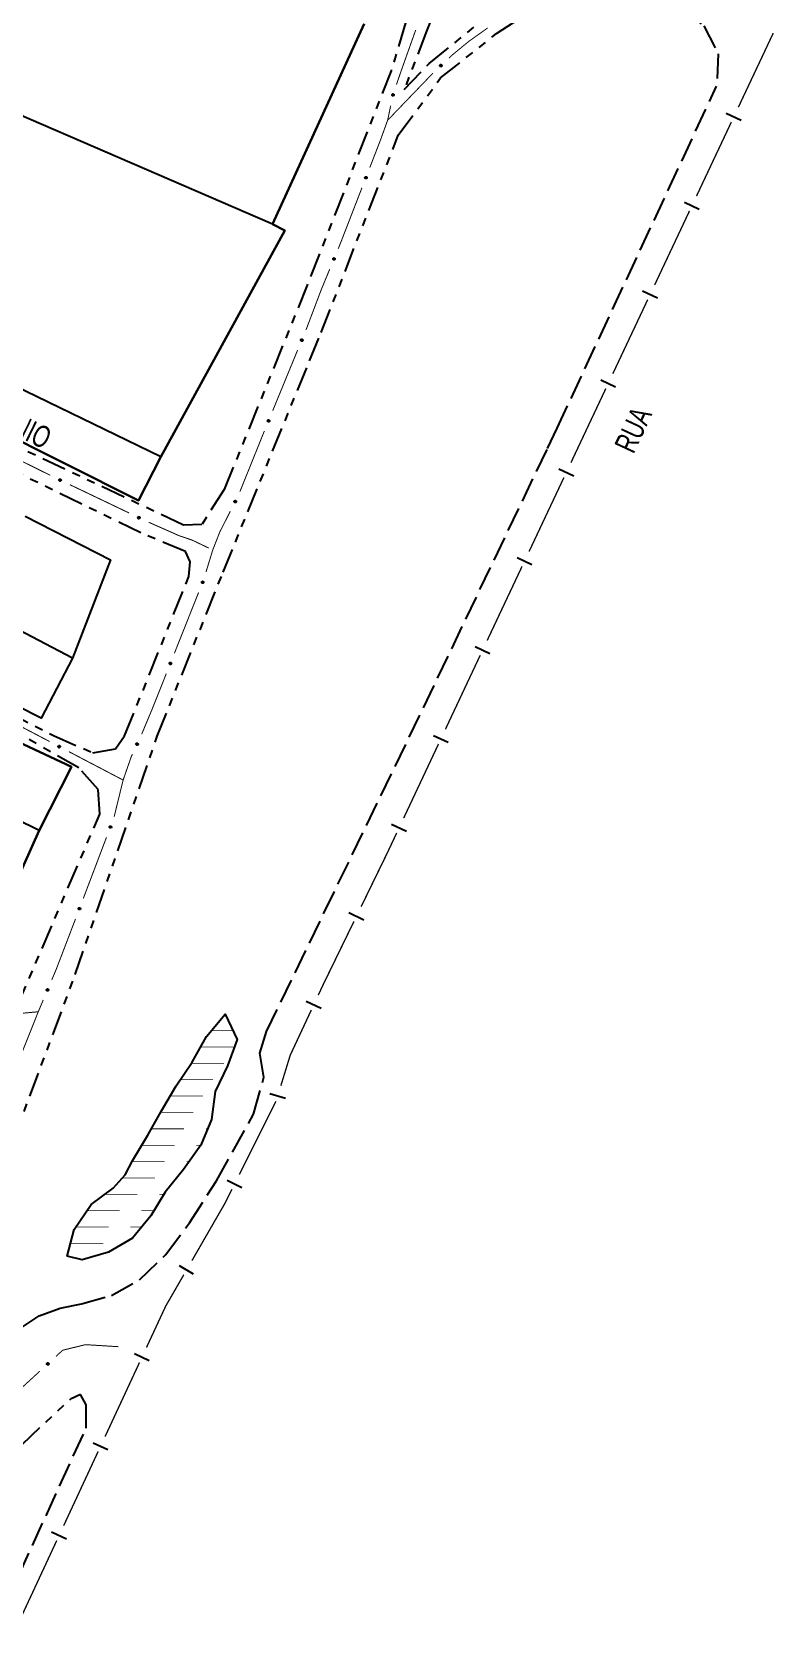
# Model space of a CAD drawing. Extents: x 204373 to 205952, y 4873300 to 4875179.
# Drawn here: x 204644.8 to 204780.7, y 4873682.3 to 4873976.1 of the extents above; entities that cross this region are included whole.
import ezdxf

# ---------------------------------------------------------------- set-up
doc = ezdxf.new("R2010")
doc.units = 0
doc.header["$LTSCALE"] = 1.5
doc.header["$MEASUREMENT"] = 0
for name, pattern in [('TRACO_00', [10, -10]), ('TRACO_11', [8, 3, -1, 3, -1]), ('TRACO_25', [8, 3, -1, 1, -1, 1, -1])]:
    doc.linetypes.add(name, pattern=pattern)
for name, color, linetype in [('CD_MALHA_LOTES', 7, 'CONTINUOUS'), ('HD-AREA-SUJ-INUND', 160, 'CONTINUOUS'), ('LM-LIM-SETORES-BAIRROS', 250, 'CONTINUOUS'), ('RU-QUADRA', 220, 'CONTINUOUS'), ('SV-EIXO-RUA-N-PAV', 6, 'CONTINUOUS'), ('SV-RUA-NAO-PAV', 7, 'CONTINUOUS'), ('SV-RUA-PAVIM', 7, 'CONTINUOUS'), ('SV-TXT-RUA-N-PAV', 7, 'CONTINUOUS'), ('SV-TXT-RUA-PAV', 7, 'CONTINUOUS')]:
    doc.layers.add(name, color=color, linetype=linetype)
doc.styles.add('ARIAL', font='ARIAL.SHX')

# ---------------------------------------------------------------- blocks, each defined once
blk = doc.blocks.new('*X2')
at = {"layer": 'HD-AREA-SUJ-INUND', "const_width": 0.13}
for points in [[(204680.182279, 4873796.090757), (204680.194373, 4873796.090757)], [(204677.676087, 4873793.090699), (204680.676087, 4873793.091376)], [(204680.676087, 4873793.091376), (204681.613737, 4873793.090738)], [(204675.692408, 4873790.090646), (204681.692408, 4873790.091726)], [(204673.972584, 4873787.090596), (204679.972583, 4873787.091626)], [(204671.999946, 4873784.090543), (204677.999946, 4873784.091532)], [(204670.136742, 4873781.090491), (204676.136742, 4873781.091435)], [(204668.352167, 4873778.090441), (204674.352166, 4873778.091312)], [(204666.671335, 4873775.090391), (204672.671335, 4873775.091229)], [(204676.671335, 4873775.091787), (204676.9835, 4873775.090494)], [(204664.922203, 4873772.09034), (204670.922203, 4873772.091159)], [(204674.922203, 4873772.091705), (204675.713266, 4873772.090448)], [(204663.146622, 4873769.09029), (204669.146622, 4873769.091122)], [(204673.146622, 4873769.091676), (204673.598363, 4873769.090394)], [(204661.341764, 4873766.090239), (204667.341764, 4873766.091089)], [(204658.143412, 4873763.090174), (204664.143412, 4873763.09099)], [(204668.143412, 4873763.091534), (204669.004061, 4873763.090282)], [(204654.860946, 4873760.090108), (204660.860946, 4873760.090875)], [(204664.860946, 4873760.091386), (204666.860946, 4873760.091642)], [(204666.860946, 4873760.091642), (204667.170697, 4873760.090231)], [(204652.836893, 4873757.090054), (204658.836893, 4873757.090829)], [(204662.836893, 4873757.091346), (204664.836893, 4873757.091604)], [(204664.836893, 4873757.091604), (204664.904256, 4873757.090175)], [(204651.856989, 4873754.090012), (204657.856989, 4873754.090874)]]:
    blk.add_lwpolyline(points, dxfattribs=at)

msp = doc.modelspace()

# ---------------------------------------------------------------- linework, layer by layer
at = {"layer": 'CD_MALHA_LOTES', "linetype": 'Continuous', "flags": 128}
for points in [[(204705.651866, 4873977.567162), (204688.885014, 4873940.858669)], [(204688.885014, 4873940.858669), (204637.394367, 4873963.08371)], [(204691.133822, 4873939.734265), (204668.414241, 4873898.230519)], [(204688.885014, 4873940.858669), (204691.133822, 4873939.734265)], [(204668.414241, 4873898.230519), (204637.393645, 4873913.243604)], [(204664.313473, 4873890.227406), (204637.393507, 4873903.703118)], [(204668.414241, 4873898.230519), (204664.313473, 4873890.227406)], [(204643.558651, 4873887.358141), (204659.204667, 4873879.360642)], [(204659.204667, 4873879.360642), (204652.225032, 4873861.358998)], [(204652.225032, 4873861.358998), (204637.393006, 4873869.085339)], [(204652.225032, 4873861.358998), (204646.524996, 4873850.366072)], [(204646.524996, 4873850.366072), (204637.392801, 4873854.924183)], [(204637.392705, 4873848.275292), (204652.050541, 4873841.437955)], [(204652.050541, 4873841.437955), (204646.117851, 4873829.747066)], [(204646.117851, 4873829.747066), (204637.392498, 4873834.024985)], [(204646.117851, 4873829.747066), (204637.392155, 4873810.309864)]]:
    msp.add_lwpolyline(points, dxfattribs=at)
at = {"layer": 'HD-AREA-SUJ-INUND', "linetype": 'TRACO_00'}
msp.add_polyline3d([(204663.29, 4873769.36, 10.703418), (204666.01, 4873773.91, 10.703418), (204668.52, 4873778.39, 10.703418), (204671.25, 4873782.95, 10.703418), (204674.13, 4873787.33, 10.703418), (204676.79, 4873792.03, 10.703418), (204680.19, 4873796.1, 10.703418), (204682.39, 4873791.45, 10.703418), (204680.62, 4873786.65, 10.703418), (204678.37, 4873781.95, 10.703418), (204677.71, 4873776.81, 10.703418), (204675.72, 4873772.1, 10.703418), (204672.59, 4873767.66, 10.703418), (204669.23, 4873763.46, 10.703418), (204666.59, 4873759.14, 10.703418), (204663.21, 4873755.03, 10.703418), (204658.85, 4873752.52, 10.703418), (204653.99, 4873751.09, 10.703418), (204651.23, 4873751.74, 10.703418), (204652.54, 4873756.65, 10.703418), (204655.63, 4873761.23, 10.703418), (204659.67, 4873764.22, 10.703418), (204661.86, 4873766.67, 10.761773)], close=True, dxfattribs=at)
at = {"layer": 'LM-LIM-SETORES-BAIRROS', "const_width": 0.25}
for points in [[(204774.216809, 4873962.306757), (204780.607073, 4873975.87748)], [(204766.548491, 4873946.02189), (204772.938756, 4873959.592612)], [(204758.880174, 4873929.737022), (204765.270438, 4873943.307745)], [(204751.211856, 4873913.452155), (204757.602121, 4873927.022878)], [(204743.543539, 4873897.167287), (204749.933804, 4873910.73801)], [(204735.875222, 4873880.88242), (204742.265486, 4873894.453143)], [(204728.206904, 4873864.597552), (204734.597169, 4873878.168275)], [(204720.550848, 4873848.306917), (204726.929896, 4873861.882916)], [(204712.89599, 4873832.015719), (204719.275038, 4873845.591718)], [(204709.910936, 4873825.662876), (204711.62018, 4873829.300519)], [(204705.105303, 4873815.789484), (204709.481699, 4873824.780989)], [(204709.481699, 4873824.780989), (204709.910936, 4873825.662876)], [(204698.126475, 4873801.451164), (204703.792384, 4873813.092032)], [(204697.258087, 4873799.590334), (204698.103858, 4873801.4027)], [(204698.103858, 4873801.4027), (204698.126475, 4873801.451164)], [(204692.127112, 4873788.595387), (204695.989431, 4873796.871784)], [(204691.872213, 4873787.766966), (204692.127112, 4873788.595387)], [(204690.401784, 4873782.988071), (204691.872213, 4873787.766966)], [(204682.792354, 4873766.711926), (204689.500557, 4873780.128334)], [(204680.128388, 4873761.383994), (204681.450713, 4873764.028644)], [(204674.117806, 4873750.947934), (204680.106832, 4873761.346567)], [(204680.106832, 4873761.346567), (204680.128388, 4873761.383994)], [(204669.301253, 4873742.585044), (204672.620549, 4873748.348275)], [(204665.783045, 4873735.013249), (204669.154089, 4873742.268321)], [(204669.154089, 4873742.268321), (204669.301253, 4873742.585044)], [(204658.198197, 4873718.689338), (204664.518904, 4873732.292597)], [(204650.61335, 4873702.365426), (204656.934056, 4873715.968686)], [(204643.028502, 4873686.041515), (204649.349208, 4873699.644774)]]:
    msp.add_lwpolyline(points, dxfattribs=at)
at = {"layer": 'LM-LIM-SETORES-BAIRROS'}
for points in [[(204774.721846, 4873959.858301), (204772.007701, 4873961.136354)], [(204767.053528, 4873943.573433), (204764.339384, 4873944.851486)], [(204759.385211, 4873927.288566), (204756.671066, 4873928.566619)], [(204751.716894, 4873911.003698), (204749.002749, 4873912.281751)], [(204744.048576, 4873894.718831), (204741.334432, 4873895.996884)], [(204736.380259, 4873878.433964), (204733.666114, 4873879.712016)], [(204728.712766, 4873862.150078), (204725.997566, 4873863.425888)], [(204721.057908, 4873845.858879), (204718.342708, 4873847.134689)], [(204713.40305, 4873829.567681), (204710.68785, 4873830.843491)], [(204705.578749, 4873813.334724), (204702.881298, 4873814.647642)], [(204697.771591, 4873797.143639), (204695.053042, 4873798.412296)], [(204691.247281, 4873780.635384), (204688.379944, 4873781.517642)], [(204683.239567, 4873764.252251), (204680.556286, 4873765.593892)], [(204674.419464, 4873748.4662), (204671.819806, 4873749.963457)], [(204666.30061, 4873732.567411), (204663.579958, 4873733.831552)], [(204658.715763, 4873716.243499), (204655.995111, 4873717.50764)], [(204651.130915, 4873699.919588), (204648.410263, 4873701.183729)]]:
    msp.add_lwpolyline(points, dxfattribs=at)
at = {"layer": 'RU-QUADRA', "linetype": 'Continuous', "flags": 128}
for points in [[(204503.092969, 4873991.259694), (204495.370618, 4873974.214834), (204558.180416, 4873943.108766), (204574.302585, 4873935.285442), (204637.393507, 4873903.703118), (204664.313473, 4873890.227406), (204668.414241, 4873898.230519), (204691.133822, 4873939.734265), (204688.885014, 4873940.858669), (204705.651866, 4873977.567162)], [(204643.558651, 4873887.358141), (204659.204667, 4873879.360642), (204652.225032, 4873861.358998), (204646.524996, 4873850.366072), (204637.392801, 4873854.924183)], [(204637.392155, 4873810.309864), (204646.117851, 4873829.747066), (204652.050541, 4873841.437955), (204637.392705, 4873848.275292)]]:
    msp.add_lwpolyline(points, dxfattribs=at)
at = {"layer": 'SV-EIXO-RUA-N-PAV', "const_width": 0.18}
for points in [[(204715.108611, 4873976.45129), (204712.560081, 4873969.285424)], [(204724.844865, 4873974.375335), (204728.282548, 4873976.816588)], [(204721.85951, 4873971.916806), (204724.239921, 4873973.877145)], [(204724.239921, 4873973.877145), (204724.844865, 4873974.375335)], [(204721.18806, 4873971.293318), (204721.85951, 4873971.916806)], [(204712.355748, 4873968.710888), (204711.577704, 4873966.450854)], [(204712.560081, 4873969.285424), (204712.355748, 4873968.710888)], [(204714.191243, 4873964.307076), (204718.274465, 4873968.553627)], [(204709.959139, 4873959.901728), (204714.115847, 4873964.228595)], [(204710.534115, 4873962.596931), (204710.116838, 4873960.640945)], [(204714.115847, 4873964.228595), (204714.191243, 4873964.307076)], [(204709.959139, 4873959.901728), (204708.859308, 4873956.8497)], [(204710.116838, 4873960.640945), (204709.959139, 4873959.901728)], [(204708.663674, 4873956.306814), (204706.70313, 4873951.250674)], [(204708.859308, 4873956.8497), (204708.663674, 4873956.306814)], [(204705.257019, 4873947.521229), (204701.280212, 4873937.265255)], [(204701.279525, 4873937.263483), (204700.8979, 4873936.341222)], [(204701.280212, 4873937.265255), (204701.279525, 4873937.263483)], [(204699.368493, 4873932.645155), (204697.839086, 4873928.949087)], [(204697.781771, 4873928.810576), (204695.359749, 4873922.40295)], [(204697.839086, 4873928.949087), (204697.781771, 4873928.810576)], [(204695.223228, 4873922.041773), (204694.989884, 4873921.473969)], [(204695.359749, 4873922.40295), (204695.223228, 4873922.041773)], [(204693.469434, 4873917.774208), (204688.908085, 4873906.674924)], [(204687.388644, 4873902.974752), (204682.900603, 4873891.845624)], [(204637.398236, 4873900.168851), (204648.156845, 4873894.85356)], [(204651.763914, 4873893.124738), (204662.5914, 4873887.951195)], [(204681.142265, 4873888.255065), (204679.332957, 4873884.687656)], [(204666.208023, 4873886.242902), (204671.695235, 4873883.815866)], [(204671.695235, 4873883.815866), (204671.744193, 4873883.794212)], [(204671.744193, 4873883.794212), (204673.586232, 4873883.165223)], [(204673.586232, 4873883.165223), (204674.146401, 4873882.973946)], [(204674.146401, 4873882.973946), (204677.222483, 4873881.506743)], [(204679.224239, 4873884.473297), (204678.216726, 4873881.904139)], [(204679.332957, 4873884.687656), (204679.224239, 4873884.473297)], [(204677.928774, 4873881.169862), (204676.696957, 4873877.142766)], [(204678.216726, 4873881.904139), (204677.928774, 4873881.169862)], [(204675.337748, 4873873.384147), (204670.902458, 4873862.233891)], [(204669.424028, 4873858.517139), (204667.206384, 4873852.942011)], [(204667.206384, 4873852.942011), (204666.982098, 4873852.37816)], [(204637.397475, 4873851.644134), (204648.025292, 4873846.071925)], [(204666.982098, 4873852.37816), (204665.290508, 4873848.323713)], [(204664.941741, 4873847.487781), (204664.902254, 4873847.402225)], [(204665.290508, 4873848.323713), (204664.941741, 4873847.487781)], [(204651.567898, 4873844.214522), (204661.310063, 4873839.106664)], [(204662.998544, 4873843.27752), (204661.531798, 4873839.068598)], [(204663.226021, 4873843.770387), (204662.998544, 4873843.27752)], [(204661.508759, 4873839.002487), (204659.8652, 4873832.270216)], [(204661.310063, 4873839.106664), (204661.508759, 4873839.002487)], [(204661.531798, 4873839.068598), (204661.508759, 4873839.002487)], [(204658.467539, 4873828.523661), (204654.214417, 4873817.302656)], [(204652.789702, 4873813.564989), (204649.576062, 4873805.158294)], [(204649.266618, 4873804.348807), (204648.435101, 4873802.384143)], [(204649.576062, 4873805.158294), (204649.266618, 4873804.348807)], [(204646.876042, 4873798.700485), (204646.096513, 4873796.858656)], [(204641.555045, 4873796.137852), (204645.305079, 4873796.483053)], [(204645.963183, 4873796.543632), (204642.39065, 4873787.570758)], [(204645.305079, 4873796.483053), (204645.963183, 4873796.543632)], [(204646.096513, 4873796.858656), (204645.963183, 4873796.543632)], [(204653.649418, 4873735.305729), (204654.61537, 4873735.54069)], [(204654.61537, 4873735.54069), (204660.609851, 4873735.1708)], [(204649.190827, 4873733.375159), (204649.927881, 4873734.050993)], [(204649.927881, 4873734.050993), (204650.446657, 4873734.526679)], [(204650.446657, 4873734.526679), (204653.649418, 4873735.305729)], [(204637.397969, 4873722.56181), (204646.242613, 4873730.671821)]]:
    msp.add_lwpolyline(points, dxfattribs=at)
at = {"layer": 'SV-EIXO-RUA-N-PAV'}
for points in [[(204719.542281, 4873969.915315), (204719.543398, 4873969.96421), (204719.554357, 4873970.006005), (204719.573531, 4873970.038233), (204719.5979, 4873970.062295), (204719.625603, 4873970.084103), (204719.658385, 4873970.099927), (204719.698659, 4873970.109432), (204719.747716, 4873970.108655), (204719.789793, 4873970.094614), (204719.822395, 4873970.077507), (204719.848948, 4873970.053541), (204719.869682, 4873970.026274), (204719.884994, 4873969.991679), (204719.894227, 4873969.950771), (204719.892252, 4873969.901461), (204719.881227, 4873969.86056), (204719.861863, 4873969.829875), (204719.8376, 4873969.803333), (204719.809051, 4873969.781408), (204719.776782, 4873969.766059), (204719.735577, 4873969.756837), (204719.686934, 4873969.759431), (204719.646015, 4873969.769961), (204719.615066, 4873969.788889), (204719.589473, 4873969.813365), (204719.567262, 4873969.840885), (204719.549983, 4873969.873175), (204719.542281, 4873969.915315)], [(204711.089027, 4873964.670468), (204711.116213, 4873964.629811), (204711.131264, 4873964.589309), (204711.134095, 4873964.551916), (204711.12798, 4873964.51822), (204711.117841, 4873964.484452), (204711.100109, 4873964.452663), (204711.072612, 4873964.421739), (204711.032019, 4873964.394182), (204710.989515, 4873964.38149), (204710.953004, 4873964.376754), (204710.917501, 4873964.381107), (204710.884862, 4873964.391505), (204710.852449, 4873964.411017), (204710.821383, 4873964.439189), (204710.794661, 4873964.480677), (204710.780178, 4873964.520485), (204710.77839, 4873964.556726), (204710.782992, 4873964.59239), (204710.793756, 4873964.62674), (204710.811343, 4873964.657846), (204710.839763, 4873964.689073), (204710.881062, 4873964.714905), (204710.9206, 4873964.729804), (204710.956806, 4873964.7321), (204710.991817, 4873964.726779), (204711.025809, 4873964.717022), (204711.058507, 4873964.700527), (204711.089027, 4873964.670468)], [(204706.134654, 4873949.480117), (204706.155027, 4873949.435654), (204706.163445, 4873949.393274), (204706.160292, 4873949.355906), (204706.148896, 4873949.323612), (204706.133516, 4873949.291886), (204706.110953, 4873949.263321), (204706.078888, 4873949.237165), (204706.034429, 4873949.216414), (204705.990448, 4873949.210644), (204705.953648, 4873949.211775), (204705.919289, 4873949.221719), (204705.888719, 4873949.237177), (204705.859823, 4873949.261595), (204705.833633, 4873949.294349), (204705.813849, 4873949.339559), (204705.805882, 4873949.381164), (204705.80988, 4873949.417228), (204705.820096, 4873949.451706), (204705.836186, 4873949.483907), (204705.858496, 4873949.51182), (204705.891522, 4873949.538129), (204705.936403, 4873949.557064), (204705.977808, 4873949.565485), (204706.013918, 4873949.561994), (204706.047636, 4873949.551172), (204706.079644, 4873949.536133), (204706.109303, 4873949.514647), (204706.134654, 4873949.480117)], [(204700.289849, 4873934.583862), (204700.30922, 4873934.538953), (204700.316685, 4873934.496395), (204700.312695, 4873934.459108), (204700.300577, 4873934.427077), (204700.284489, 4873934.395704), (204700.261291, 4873934.367653), (204700.228647, 4873934.342222), (204700.183734, 4873934.322474), (204700.139635, 4873934.317692), (204700.102869, 4873934.319648), (204700.068742, 4873934.330361), (204700.038527, 4873934.3465), (204700.010186, 4873934.371561), (204699.984737, 4873934.404894), (204699.965973, 4873934.450536), (204699.95894, 4873934.492309), (204699.963747, 4873934.528274), (204699.974734, 4873934.562515), (204699.991542, 4873934.594347), (204700.014472, 4873934.621752), (204700.04808, 4873934.647314), (204700.093374, 4873934.665238), (204700.134958, 4873934.672727), (204700.170981, 4873934.668427), (204700.204448, 4873934.656851), (204700.23611, 4873934.641098), (204700.265279, 4873934.618953), (204700.289849, 4873934.583862)], [(204694.386091, 4873919.715141), (204694.405571, 4873919.67028), (204694.413139, 4873919.62774), (204694.409239, 4873919.590443), (204694.397199, 4873919.558383), (204694.381188, 4873919.526971), (204694.358057, 4873919.498864), (204694.325475, 4873919.473354), (204694.28061, 4873919.453497), (204694.236522, 4873919.448608), (204694.199752, 4873919.450475), (204694.165599, 4873919.461105), (204694.135345, 4873919.477171), (204694.106943, 4873919.502163), (204694.081414, 4873919.535434), (204694.062539, 4873919.581031), (204694.055405, 4873919.622787), (204694.060125, 4873919.658764), (204694.071029, 4873919.693031), (204694.08776, 4873919.724904), (204694.110624, 4873919.752364), (204694.144169, 4873919.778008), (204694.18942, 4873919.796041), (204694.230985, 4873919.803631), (204694.267019, 4873919.799418), (204694.300513, 4873919.787924), (204694.332214, 4873919.772247), (204694.361437, 4873919.750172), (204694.386091, 4873919.715141)], [(204688.304292, 4873904.916097), (204688.323772, 4873904.871235), (204688.33134, 4873904.828695), (204688.32744, 4873904.791398), (204688.3154, 4873904.759338), (204688.299388, 4873904.727927), (204688.276258, 4873904.699819), (204688.243676, 4873904.674309), (204688.198811, 4873904.654453), (204688.154723, 4873904.649564), (204688.117953, 4873904.651431), (204688.0838, 4873904.662061), (204688.053546, 4873904.678127), (204688.025144, 4873904.703118), (204687.999614, 4873904.73639), (204687.98074, 4873904.781987), (204687.973606, 4873904.823743), (204687.978326, 4873904.859719), (204687.989229, 4873904.893986), (204688.00596, 4873904.925859), (204688.028825, 4873904.953319), (204688.06237, 4873904.978963), (204688.107621, 4873904.996996), (204688.149186, 4873905.004587), (204688.185219, 4873905.000374), (204688.218714, 4873904.988879), (204688.250415, 4873904.973203), (204688.279637, 4873904.951128), (204688.304292, 4873904.916097)], [(204649.877151, 4873894.148265), (204649.923029, 4873894.165211), (204649.965925, 4873894.170394), (204650.002947, 4873894.164419), (204650.034285, 4873894.150609), (204650.064754, 4873894.132869), (204650.091527, 4873894.108207), (204650.115179, 4873894.074252), (204650.132502, 4873894.028349), (204650.134923, 4873893.984057), (204650.131007, 4873893.947448), (204650.118488, 4873893.913941), (204650.100759, 4873893.884631), (204650.074222, 4873893.857668), (204650.039578, 4873893.834034), (204649.992999, 4873893.817733), (204649.95091, 4873893.812941), (204649.915253, 4873893.81966), (204649.881647, 4873893.832459), (204649.850758, 4873893.850942), (204649.824616, 4873893.875303), (204649.800884, 4873893.910227), (204649.785404, 4873893.956414), (204649.780144, 4873893.998338), (204649.786361, 4873894.03408), (204649.799707, 4873894.066881), (204649.817128, 4873894.097657), (204649.840798, 4873894.125603), (204649.877151, 4873894.148265)], [(204682.210085, 4873890.117119), (204682.225942, 4873890.070852), (204682.23011, 4873890.027846), (204682.223262, 4873889.990976), (204682.208715, 4873889.959973), (204682.190261, 4873889.929932), (204682.164973, 4873889.903749), (204682.130469, 4873889.880905), (204682.084169, 4873889.864672), (204682.039833, 4873889.863298), (204682.003326, 4873889.868078), (204681.970125, 4873889.881385), (204681.941241, 4873889.899801), (204681.914913, 4873889.926969), (204681.892105, 4873889.962162), (204681.876908, 4873890.009113), (204681.873112, 4873890.051303), (204681.880672, 4873890.086791), (204681.894261, 4873890.120085), (204681.913469, 4873890.150529), (204681.93844, 4873890.176088), (204681.973915, 4873890.198989), (204682.020455, 4873890.213373), (204682.062491, 4873890.21764), (204682.098077, 4873890.210581), (204682.130554, 4873890.196464), (204682.16091, 4873890.178321), (204682.188288, 4873890.153996), (204682.210085, 4873890.117119)], [(204664.313799, 4873887.250207), (204664.359677, 4873887.267154), (204664.402573, 4873887.272336), (204664.439595, 4873887.266362), (204664.470933, 4873887.252551), (204664.501402, 4873887.234812), (204664.528175, 4873887.210149), (204664.551827, 4873887.176195), (204664.56915, 4873887.130291), (204664.571571, 4873887.086), (204664.567655, 4873887.049391), (204664.555136, 4873887.015884), (204664.537407, 4873886.986574), (204664.51087, 4873886.95961), (204664.476226, 4873886.935977), (204664.429647, 4873886.919676), (204664.387558, 4873886.914883), (204664.351901, 4873886.921603), (204664.318295, 4873886.934402), (204664.287406, 4873886.952885), (204664.261264, 4873886.977246), (204664.237532, 4873887.01217), (204664.222052, 4873887.058356), (204664.216792, 4873887.10028), (204664.223009, 4873887.136022), (204664.236355, 4873887.168824), (204664.253776, 4873887.1996), (204664.277447, 4873887.227546), (204664.313799, 4873887.250207)], [(204676.232354, 4873875.335343), (204676.25234, 4873875.290705), (204676.26039, 4873875.248254), (204676.256913, 4873875.210915), (204676.245237, 4873875.17872), (204676.229582, 4873875.147129), (204676.206772, 4873875.118762), (204676.174481, 4873875.092884), (204676.129844, 4873875.07252), (204676.085814, 4873875.067132), (204676.049025, 4873875.068583), (204676.014754, 4873875.078825), (204675.98432, 4873875.094547), (204675.955636, 4873875.119215), (204675.929732, 4873875.152195), (204675.910341, 4873875.197575), (204675.902735, 4873875.239248), (204675.907047, 4873875.275275), (204675.917562, 4873875.309664), (204675.93393, 4873875.341724), (204675.956482, 4873875.369442), (204675.989735, 4873875.395464), (204676.034778, 4873875.414009), (204676.076255, 4873875.42207), (204676.112333, 4873875.418265), (204676.145956, 4873875.407151), (204676.177833, 4873875.391835), (204676.207303, 4873875.370092), (204676.232354, 4873875.335343)], [(204670.318634, 4873860.468335), (204670.338621, 4873860.423697), (204670.346671, 4873860.381246), (204670.343194, 4873860.343907), (204670.331518, 4873860.311713), (204670.315863, 4873860.280122), (204670.293053, 4873860.251754), (204670.260762, 4873860.225876), (204670.216124, 4873860.205513), (204670.172095, 4873860.200125), (204670.135306, 4873860.201575), (204670.101035, 4873860.211817), (204670.0706, 4873860.227539), (204670.041917, 4873860.252207), (204670.016012, 4873860.285187), (204669.996622, 4873860.330568), (204669.989016, 4873860.37224), (204669.993327, 4873860.408267), (204670.003842, 4873860.442656), (204670.020211, 4873860.474716), (204670.042762, 4873860.502434), (204670.076015, 4873860.528456), (204670.121059, 4873860.547001), (204670.162535, 4873860.555062), (204670.198614, 4873860.551257), (204670.232237, 4873860.540143), (204670.264113, 4873860.524827), (204670.293584, 4873860.503084), (204670.318634, 4873860.468335)], [(204649.72046, 4873845.307435), (204649.766937, 4873845.322665), (204649.809995, 4873845.32625), (204649.846769, 4873845.318904), (204649.877573, 4873845.30394), (204649.907362, 4873845.28508), (204649.933201, 4873845.25944), (204649.955575, 4873845.22463), (204649.97118, 4873845.178115), (204649.971954, 4873845.133764), (204649.966681, 4873845.097326), (204649.952926, 4873845.064308), (204649.934121, 4873845.035676), (204649.9066, 4873845.009717), (204649.871102, 4873844.987387), (204649.823949, 4873844.972828), (204649.781711, 4873844.969602), (204649.746328, 4873844.977641), (204649.713221, 4873844.99168), (204649.68304, 4873845.011298), (204649.657821, 4873845.036613), (204649.635403, 4873845.072394), (204649.621649, 4873845.119124), (204649.617951, 4873845.161215), (204649.625491, 4873845.196701), (204649.640046, 4873845.228984), (204649.658599, 4873845.259092), (204649.683291, 4873845.286139), (204649.72046, 4873845.307435)], [(204664.224296, 4873845.670632), (204664.241853, 4873845.624983), (204664.247607, 4873845.58216), (204664.242127, 4873845.545063), (204664.228736, 4873845.513543), (204664.211404, 4873845.48284), (204664.187101, 4873845.45574), (204664.153464, 4873845.431638), (204664.107796, 4873845.413705), (204664.063541, 4873845.410693), (204664.026883, 4873845.41412), (204663.993212, 4873845.426191), (204663.963668, 4873845.443528), (204663.936353, 4873845.469703), (204663.91226, 4873845.504029), (204663.895339, 4873845.550387), (204663.889986, 4873845.592408), (204663.896229, 4873845.628151), (204663.908579, 4873845.661925), (204663.926648, 4873845.693058), (204663.950658, 4873845.719522), (204663.985263, 4873845.743718), (204664.031239, 4873845.759812), (204664.073089, 4873845.76563), (204664.108911, 4873845.759891), (204664.141887, 4873845.746984), (204664.172893, 4873845.729975), (204664.201152, 4873845.706679), (204664.224296, 4873845.670632)], [(204659.330252, 4873830.489166), (204659.350963, 4873830.444859), (204659.359703, 4873830.402545), (204659.356834, 4873830.365154), (204659.345684, 4873830.332774), (204659.330546, 4873830.300933), (204659.308201, 4873830.272197), (204659.276335, 4873830.245797), (204659.232035, 4873830.224709), (204659.1881, 4873830.218605), (204659.151292, 4873830.219456), (204659.116858, 4873830.229139), (204659.086172, 4873830.244363), (204659.057091, 4873830.268561), (204659.030652, 4873830.301115), (204659.010526, 4873830.346173), (204659.002242, 4873830.387716), (204659.005966, 4873830.423809), (204659.01592, 4873830.458364), (204659.031764, 4873830.490687), (204659.053861, 4873830.518768), (204659.086686, 4873830.545328), (204659.131422, 4873830.564604), (204659.172761, 4873830.573339), (204659.208897, 4873830.570123), (204659.242697, 4873830.559558), (204659.274818, 4873830.544763), (204659.304639, 4873830.523503), (204659.330252, 4873830.489166)], [(204653.657972, 4873815.528045), (204653.678557, 4873815.48368), (204653.687177, 4873815.441341), (204653.684203, 4873815.403959), (204653.672961, 4873815.37161), (204653.657733, 4873815.339812), (204653.635307, 4873815.311139), (204653.603367, 4873815.28483), (204653.559007, 4873815.263867), (204653.515055, 4873815.257887), (204653.478249, 4873815.258842), (204653.443843, 4873815.268622), (204653.4132, 4873815.283933), (204653.384188, 4873815.308214), (204653.357841, 4873815.340842), (204653.337842, 4873815.385957), (204653.329676, 4873815.427523), (204653.333502, 4873815.463606), (204653.343553, 4873815.498133), (204653.359489, 4873815.530411), (204653.381666, 4873815.558429), (204653.414565, 4873815.584896), (204653.459356, 4873815.604045), (204653.50072, 4873815.612664), (204653.536847, 4873815.609345), (204653.570616, 4873815.598684), (204653.602695, 4873815.583798), (204653.632456, 4873815.562454), (204653.657972, 4873815.528045)], [(204647.812948, 4873800.631726), (204647.831957, 4873800.586663), (204647.83908, 4873800.544046), (204647.834791, 4873800.506792), (204647.822416, 4873800.47486), (204647.806076, 4873800.443618), (204647.782654, 4873800.415753), (204647.749806, 4873800.390586), (204647.704736, 4873800.371199), (204647.6606, 4873800.366772), (204647.623851, 4873800.369023), (204647.589811, 4873800.38001), (204647.559727, 4873800.396391), (204647.531587, 4873800.421679), (204647.506407, 4873800.455215), (204647.488011, 4873800.501007), (204647.481314, 4873800.542835), (204647.486409, 4873800.57876), (204647.497671, 4873800.612912), (204647.514734, 4873800.644608), (204647.537885, 4873800.671828), (204647.571696, 4873800.697119), (204647.617134, 4873800.714678), (204647.658776, 4873800.721833), (204647.694763, 4873800.717244), (204647.728136, 4873800.705399), (204647.759671, 4873800.689392), (204647.788661, 4873800.667013), (204647.812948, 4873800.631726)], [(204647.536424, 4873732.007521), (204647.537848, 4873732.056409), (204647.549069, 4873732.098134), (204647.568445, 4873732.130241), (204647.592965, 4873732.154149), (204647.620804, 4873732.175782), (204647.653685, 4873732.191401), (204647.694018, 4873732.200652), (204647.743069, 4873732.199567), (204647.785057, 4873732.185263), (204647.817551, 4873732.167951), (204647.843953, 4873732.143819), (204647.864515, 4873732.116422), (204647.879609, 4873732.081731), (204647.888585, 4873732.040766), (204647.886301, 4873731.991469), (204647.875019, 4873731.950639), (204647.855463, 4873731.920075), (204647.831034, 4873731.893686), (204647.802347, 4873731.871941), (204647.769983, 4873731.856795), (204647.72872, 4873731.847832), (204647.680095, 4873731.850732), (204647.639243, 4873731.861519), (204647.608413, 4873731.880641), (204647.582974, 4873731.905277), (204647.560936, 4873731.932936), (204647.54386, 4873731.965334), (204647.536424, 4873732.007521)]]:
    msp.add_lwpolyline(points, close=True, dxfattribs=at)
for points in [[(204719.542281, 4873969.915315), (204719.698659, 4873970.109432)], [(204719.543398, 4873969.96421), (204719.658385, 4873970.099927)], [(204719.543972, 4873969.941924), (204719.673389, 4873970.099338)], [(204719.547972, 4873969.893499), (204719.721885, 4873970.105267)], [(204719.549543, 4873969.988062), (204719.636178, 4873970.085268)], [(204719.549983, 4873969.873175), (204719.747716, 4873970.108655)], [(204719.554357, 4873970.006005), (204719.625603, 4873970.084103)], [(204719.562185, 4873969.860145), (204719.765096, 4873970.098839)], [(204719.567262, 4873969.840885), (204719.789793, 4873970.094614)], [(204719.580397, 4873969.830505), (204719.801235, 4873970.083983)], [(204719.589473, 4873969.813365), (204719.822395, 4873970.077507)], [(204719.604467, 4873969.802579), (204719.836161, 4873970.062413)], [(204719.615066, 4873969.788889), (204719.848948, 4873970.053541)], [(204719.633607, 4873969.781223), (204719.857445, 4873970.037487)], [(204719.646015, 4873969.769961), (204719.869682, 4873970.026274)], [(204719.668747, 4873969.765439), (204719.874586, 4873970.00499)], [(204719.686934, 4873969.759431), (204719.884994, 4873969.991679)], [(204719.713029, 4873969.761868), (204719.887728, 4873969.968778)], [(204719.735577, 4873969.756837), (204719.894227, 4873969.950771)], [(204719.758596, 4873969.766939), (204719.887871, 4873969.920497)], [(204719.776782, 4873969.766059), (204719.892252, 4873969.901461)], [(204719.795664, 4873969.777152), (204719.882371, 4873969.876286)], [(204719.809051, 4873969.781408), (204719.881227, 4873969.86056)], [(204710.793756, 4873964.62674), (204710.780178, 4873964.520485)], [(204710.802265, 4873964.637916), (204710.78828, 4873964.506958)], [(204710.811343, 4873964.657846), (204710.794661, 4873964.480677)], [(204710.826731, 4873964.667577), (204710.809187, 4873964.467617)], [(204710.839763, 4873964.689073), (204710.821383, 4873964.439189)], [(204710.861108, 4873964.697915), (204710.837051, 4873964.428187)], [(204710.881062, 4873964.714905), (204710.852449, 4873964.411017)], [(204710.899399, 4873964.720441), (204710.868616, 4873964.406106)], [(204710.9206, 4873964.729804), (204710.884862, 4873964.391505)], [(204710.937227, 4873964.727719), (204710.90132, 4873964.389362)], [(204710.956806, 4873964.7321), (204710.917501, 4873964.381107)], [(204710.973347, 4873964.726989), (204710.933064, 4873964.381195)], [(204710.991817, 4873964.726779), (204710.953004, 4873964.376754)], [(204711.009094, 4873964.717968), (204710.974041, 4873964.383615)], [(204711.025809, 4873964.717022), (204710.989515, 4873964.38149)], [(204711.041033, 4873964.704178), (204711.012154, 4873964.392227)], [(204711.058507, 4873964.700527), (204711.032019, 4873964.394182)], [(204711.071833, 4873964.68505), (204711.051211, 4873964.4118)], [(204711.089027, 4873964.670468), (204711.072612, 4873964.421739)], [(204711.102936, 4873964.64772), (204711.087491, 4873964.444521)], [(204711.116213, 4873964.629811), (204711.100109, 4873964.452663)], [(204711.124892, 4873964.60676), (204711.109857, 4873964.477421)], [(204711.131264, 4873964.589309), (204711.117841, 4873964.484452)], [(204705.836186, 4873949.483907), (204705.805882, 4873949.381164)], [(204705.846365, 4873949.493587), (204705.811729, 4873949.36652)], [(204705.858496, 4873949.51182), (204705.813849, 4873949.339559)], [(204705.875236, 4873949.51898), (204705.826113, 4873949.324355)], [(204705.891522, 4873949.538129), (204705.833633, 4873949.294349)], [(204705.914, 4873949.543464), (204705.847351, 4873949.280995)], [(204705.936403, 4873949.557064), (204705.859823, 4873949.261595)], [(204705.955387, 4873949.559613), (204705.875003, 4873949.254175)], [(204705.977808, 4873949.565485), (204705.888719, 4873949.237177)], [(204705.993891, 4873949.560782), (204705.904627, 4873949.232443)], [(204706.013918, 4873949.561994), (204705.919289, 4873949.221719)], [(204706.029436, 4873949.554317), (204705.934668, 4873949.219331)], [(204706.047636, 4873949.551172), (204705.953648, 4873949.211775)], [(204706.063292, 4873949.539725), (204705.975509, 4873949.215203)], [(204706.079644, 4873949.536133), (204705.990448, 4873949.210644)], [(204706.092632, 4873949.521031), (204706.014506, 4873949.217644)], [(204706.109303, 4873949.514647), (204706.034429, 4873949.216414)], [(204706.119997, 4873949.497248), (204706.056178, 4873949.230755)], [(204706.134654, 4873949.480117), (204706.078888, 4873949.237165)], [(204706.144767, 4873949.455446), (204706.097201, 4873949.25729)], [(204706.155027, 4873949.435654), (204706.110953, 4873949.263321)], [(204706.15993, 4873949.411516), (204706.124515, 4873949.286214)], [(204706.163445, 4873949.393274), (204706.133516, 4873949.291886)], [(204699.991542, 4873934.594347), (204699.95894, 4873934.492309)], [(204700.001935, 4873934.603796), (204699.964457, 4873934.477538)], [(204700.014472, 4873934.621752), (204699.965973, 4873934.450536)], [(204700.031369, 4873934.628535), (204699.977892, 4873934.435061)], [(204700.04808, 4873934.647314), (204699.984737, 4873934.404894)], [(204700.070672, 4873934.652143), (204699.998152, 4873934.391236)], [(204700.093374, 4873934.665238), (204700.010186, 4873934.371561)], [(204700.112411, 4873934.66736), (204700.025195, 4873934.363802)], [(204700.134958, 4873934.672727), (204700.038527, 4873934.3465)], [(204700.150932, 4873934.667664), (204700.054325, 4873934.341411)], [(204700.170981, 4873934.668427), (204700.068742, 4873934.330361)], [(204700.186322, 4873934.660404), (204700.084063, 4873934.327628)], [(204700.204448, 4873934.656851), (204700.102869, 4873934.319648)], [(204700.219843, 4873934.645056), (204700.124802, 4873934.322585)], [(204700.23611, 4873934.641098), (204700.139635, 4873934.317692)], [(204700.248755, 4873934.625709), (204700.163844, 4873934.32415)], [(204700.265279, 4873934.618953), (204700.183734, 4873934.322474)], [(204700.275581, 4873934.601318), (204700.2058, 4873934.336324)], [(204700.289849, 4873934.583862), (204700.228647, 4873934.342222)], [(204700.299407, 4873934.558971), (204700.247408, 4873934.361932)], [(204700.30922, 4873934.538953), (204700.261291, 4873934.367653)], [(204700.31358, 4873934.514711), (204700.275364, 4873934.390236)], [(204700.316685, 4873934.496395), (204700.284489, 4873934.395704)], [(204694.08776, 4873919.724904), (204694.055405, 4873919.622787)], [(204694.09813, 4873919.734378), (204694.060958, 4873919.60803)], [(204694.110624, 4873919.752364), (204694.062539, 4873919.581031)], [(204694.127504, 4873919.759188), (204694.074496, 4873919.565585)], [(204694.144169, 4873919.778008), (204694.081414, 4873919.535434)], [(204694.16675, 4873919.782891), (204694.094862, 4873919.521809)], [(204694.18942, 4873919.796041), (204694.106943, 4873919.502163)], [(204694.208451, 4873919.798209), (204694.121971, 4873919.49444)], [(204694.230985, 4873919.803631), (204694.135345, 4873919.477171)], [(204694.246971, 4873919.798607), (204694.151155, 4873919.47212)], [(204694.267019, 4873919.799418), (204694.165599, 4873919.461105)], [(204694.282379, 4873919.791432), (204694.180927, 4873919.45841)], [(204694.300513, 4873919.787924), (204694.199752, 4873919.450475)], [(204694.315937, 4873919.776166), (204694.221677, 4873919.453465)], [(204694.332214, 4873919.772247), (204694.236522, 4873919.448608)], [(204694.344897, 4873919.756888), (204694.260716, 4873919.455125)], [(204694.361437, 4873919.750172), (204694.28061, 4873919.453497)], [(204694.371781, 4873919.732563), (204694.302642, 4873919.4674)], [(204694.386091, 4873919.715141), (204694.325475, 4873919.473354)], [(204694.395709, 4873919.690274), (204694.344188, 4873919.493109)], [(204694.405571, 4873919.67028), (204694.358057, 4873919.498864)], [(204694.40999, 4873919.646048), (204694.372075, 4873919.521481)], [(204694.413139, 4873919.62774), (204694.381188, 4873919.526971)], [(204688.00596, 4873904.925859), (204687.973606, 4873904.823743)], [(204688.016331, 4873904.935334), (204687.979159, 4873904.808985)], [(204688.028825, 4873904.953319), (204687.98074, 4873904.781987)], [(204688.045705, 4873904.960143), (204687.992697, 4873904.76654)], [(204688.06237, 4873904.978963), (204687.999614, 4873904.73639)], [(204688.084951, 4873904.983847), (204688.013063, 4873904.722764)], [(204688.107621, 4873904.996996), (204688.025144, 4873904.703118)], [(204688.126652, 4873904.999165), (204688.040172, 4873904.695396)], [(204688.149186, 4873905.004587), (204688.053546, 4873904.678127)], [(204688.165172, 4873904.999562), (204688.069356, 4873904.673076)], [(204688.185219, 4873905.000374), (204688.0838, 4873904.662061)], [(204688.20058, 4873904.992387), (204688.099128, 4873904.659365)], [(204688.218714, 4873904.988879), (204688.117953, 4873904.651431)], [(204688.234138, 4873904.977121), (204688.139878, 4873904.654421)], [(204688.250415, 4873904.973203), (204688.154723, 4873904.649564)], [(204688.263097, 4873904.957844), (204688.178917, 4873904.656081)], [(204688.279637, 4873904.951128), (204688.198811, 4873904.654453)], [(204688.289982, 4873904.933518), (204688.220843, 4873904.668356)], [(204688.304292, 4873904.916097), (204688.243676, 4873904.674309)], [(204688.31391, 4873904.891229), (204688.262389, 4873904.694065)], [(204688.323772, 4873904.871235), (204688.276258, 4873904.699819)], [(204688.328191, 4873904.847004), (204688.290276, 4873904.722436)], [(204688.33134, 4873904.828695), (204688.299388, 4873904.727927)], [(204649.83317, 4873894.109463), (204650.129766, 4873894.008577)], [(204649.840798, 4873894.125603), (204650.132502, 4873894.028349)], [(204649.858958, 4873894.134949), (204650.119849, 4873894.051122)], [(204649.877151, 4873894.148265), (204650.115179, 4873894.074252)], [(204649.902516, 4873894.15648), (204650.096499, 4873894.094038)], [(204649.923029, 4873894.165211), (204650.091527, 4873894.108207)], [(204649.947469, 4873894.168271), (204650.069728, 4873894.123464)], [(204649.965925, 4873894.170394), (204650.064754, 4873894.132869)], [(204649.780144, 4873893.998338), (204650.100759, 4873893.884631)], [(204649.7843, 4873893.975536), (204650.082771, 4873893.872242)], [(204649.785404, 4873893.956414), (204650.074222, 4873893.857668)], [(204649.786053, 4873894.014018), (204650.106684, 4873893.900135)], [(204649.786361, 4873894.03408), (204650.118488, 4873893.913941)], [(204649.795192, 4873894.048971), (204650.122035, 4873893.929095)], [(204649.797268, 4873893.933045), (204650.053932, 4873893.846702)], [(204649.799707, 4873894.066881), (204650.131007, 4873893.947448)], [(204649.800884, 4873893.910227), (204650.039578, 4873893.834034)], [(204649.812307, 4873894.081625), (204650.129245, 4873893.969506)], [(204649.817128, 4873894.097657), (204650.134923, 4873893.984057)], [(204649.818744, 4873893.892538), (204650.009088, 4873893.82881)], [(204649.824616, 4873893.875303), (204649.992999, 4873893.817733)], [(204649.841877, 4873893.861825), (204649.965954, 4873893.817662)], [(204649.850758, 4873893.850942), (204649.95091, 4873893.812941)], [(204681.913469, 4873890.150529), (204681.873112, 4873890.051303)], [(204681.93844, 4873890.176088), (204681.876908, 4873890.009113)], [(204681.924558, 4873890.159151), (204681.877476, 4873890.036151)], [(204681.955809, 4873890.181551), (204681.887602, 4873889.992766)], [(204681.973915, 4873890.198989), (204681.892105, 4873889.962162)], [(204681.996813, 4873890.202064), (204681.904429, 4873889.947512)], [(204682.020455, 4873890.213373), (204681.914913, 4873889.926969)], [(204682.039598, 4873890.214024), (204681.929281, 4873889.918078)], [(204682.062491, 4873890.21764), (204681.941241, 4873889.899801)], [(204682.078028, 4873890.211363), (204681.956601, 4873889.893512)], [(204682.098077, 4873890.210581), (204681.970125, 4873889.881385)], [(204682.112755, 4873890.201401), (204681.985191, 4873889.877482)], [(204682.130554, 4873890.196464), (204682.003326, 4873889.868078)], [(204682.144996, 4873890.183519), (204682.02542, 4873889.869318)], [(204682.16091, 4873890.178321), (204682.039833, 4873889.863298)], [(204682.172333, 4873890.162004), (204682.064467, 4873889.867874)], [(204682.188288, 4873890.153996), (204682.084169, 4873889.864672)], [(204682.197202, 4873890.135621), (204682.107235, 4873889.876783)], [(204682.210085, 4873890.117119), (204682.130469, 4873889.880905)], [(204682.217698, 4873890.091566), (204682.15069, 4873889.899113)], [(204682.225942, 4873890.070852), (204682.164973, 4873889.903749)], [(204682.228424, 4873890.046347), (204682.180741, 4873889.925182)], [(204682.23011, 4873890.027846), (204682.190261, 4873889.929932)], [(204664.216792, 4873887.10028), (204664.537407, 4873886.986574)], [(204664.220948, 4873887.077479), (204664.519419, 4873886.974184)], [(204664.222052, 4873887.058356), (204664.51087, 4873886.95961)], [(204664.222701, 4873887.115961), (204664.543332, 4873887.002078)], [(204664.223009, 4873887.136022), (204664.555136, 4873887.015884)], [(204664.23184, 4873887.150914), (204664.558683, 4873887.031038)], [(204664.233916, 4873887.034988), (204664.49058, 4873886.948645)], [(204664.236355, 4873887.168824), (204664.567655, 4873887.049391)], [(204664.237532, 4873887.01217), (204664.476226, 4873886.935977)], [(204664.248955, 4873887.183568), (204664.565893, 4873887.071449)], [(204664.253776, 4873887.1996), (204664.571571, 4873887.086)], [(204664.255392, 4873886.99448), (204664.445736, 4873886.930752)], [(204664.261264, 4873886.977246), (204664.429647, 4873886.919676)], [(204664.269818, 4873887.211406), (204664.566414, 4873887.110519)], [(204664.277447, 4873887.227546), (204664.56915, 4873887.130291)], [(204664.278525, 4873886.963768), (204664.402602, 4873886.919604)], [(204664.287406, 4873886.952885), (204664.387558, 4873886.914883)], [(204664.295606, 4873887.236891), (204664.556497, 4873887.153065)], [(204664.313799, 4873887.250207), (204664.551827, 4873887.176195)], [(204664.339164, 4873887.258423), (204664.533147, 4873887.19598)], [(204664.359677, 4873887.267154), (204664.528175, 4873887.210149)], [(204664.384117, 4873887.270213), (204664.506376, 4873887.225407)], [(204664.402573, 4873887.272336), (204664.501402, 4873887.234812)], [(204675.93393, 4873875.341724), (204675.902735, 4873875.239248)], [(204675.944193, 4873875.351316), (204675.908455, 4873875.224554)], [(204675.956482, 4873875.369442), (204675.910341, 4873875.197575)], [(204675.973284, 4873875.376457), (204675.922473, 4873875.182265)], [(204675.989735, 4873875.395464), (204675.929732, 4873875.152195)], [(204676.012259, 4873875.400603), (204675.943334, 4873875.138723)], [(204676.034778, 4873875.414009), (204675.955636, 4873875.119215)], [(204676.053784, 4873875.416393), (204675.970751, 4873875.111663)], [(204676.076255, 4873875.42207), (204675.98432, 4873875.094547)], [(204676.092297, 4873875.417227), (204676.000186, 4873875.089675)], [(204676.112333, 4873875.418265), (204676.014754, 4873875.078825)], [(204676.127784, 4873875.410454), (204676.030112, 4873875.076303)], [(204676.145956, 4873875.407151), (204676.049025, 4873875.068583)], [(204676.161513, 4873875.395569), (204676.070915, 4873875.071821)], [(204676.177833, 4873875.391835), (204676.085814, 4873875.067132)], [(204676.190688, 4873875.376621), (204676.109933, 4873875.073923)], [(204676.207303, 4873875.370092), (204676.129844, 4873875.07252)], [(204676.217847, 4873875.352601), (204676.151717, 4873875.086672)], [(204676.232354, 4873875.335343), (204676.174481, 4873875.092884)], [(204676.242253, 4873875.310586), (204676.192969, 4873875.11285)], [(204676.25234, 4873875.290705), (204676.206772, 4873875.118762)], [(204676.257034, 4873875.266525), (204676.220533, 4873875.141536)], [(204676.26039, 4873875.248254), (204676.229582, 4873875.147129)], [(204670.020211, 4873860.474716), (204669.989016, 4873860.37224)], [(204670.030473, 4873860.484308), (204669.994736, 4873860.357546)], [(204670.042762, 4873860.502434), (204669.996622, 4873860.330568)], [(204670.059564, 4873860.509449), (204670.008753, 4873860.315258)], [(204670.076015, 4873860.528456), (204670.016012, 4873860.285187)], [(204670.098539, 4873860.533595), (204670.029614, 4873860.271715)], [(204670.121059, 4873860.547001), (204670.041917, 4873860.252207)], [(204670.140064, 4873860.549385), (204670.057032, 4873860.244656)], [(204670.162535, 4873860.555062), (204670.0706, 4873860.227539)], [(204670.178577, 4873860.550219), (204670.086467, 4873860.222668)], [(204670.198614, 4873860.551257), (204670.101035, 4873860.211817)], [(204670.214064, 4873860.543446), (204670.116392, 4873860.209296)], [(204670.232237, 4873860.540143), (204670.135306, 4873860.201575)], [(204670.247793, 4873860.528561), (204670.157196, 4873860.204813)], [(204670.264113, 4873860.524827), (204670.172095, 4873860.200125)], [(204670.276969, 4873860.509613), (204670.196213, 4873860.206915)], [(204670.293584, 4873860.503084), (204670.216124, 4873860.205513)], [(204670.304127, 4873860.485593), (204670.237998, 4873860.219664)], [(204670.318634, 4873860.468335), (204670.260762, 4873860.225876)], [(204670.328533, 4873860.443578), (204670.279249, 4873860.245842)], [(204670.338621, 4873860.423697), (204670.293053, 4873860.251754)], [(204670.343314, 4873860.399517), (204670.306813, 4873860.274528)], [(204670.346671, 4873860.381246), (204670.315863, 4873860.280122)], [(204649.617951, 4873845.161215), (204649.934121, 4873845.035676)], [(204649.621257, 4873845.138275), (204649.915684, 4873845.023964)], [(204649.621649, 4873845.119124), (204649.9066, 4873845.009717)], [(204649.624438, 4873845.176665), (204649.940618, 4873845.050949)], [(204649.625491, 4873845.196701), (204649.952926, 4873845.064308)], [(204649.632637, 4873845.095331), (204649.885917, 4873844.999513)], [(204649.634869, 4873845.211254), (204649.957033, 4873845.079319)], [(204649.635403, 4873845.072394), (204649.871102, 4873844.987387)], [(204649.640046, 4873845.228984), (204649.966681, 4873845.097326)], [(204649.652594, 4873845.054054), (204649.840439, 4873844.983299)], [(204649.653186, 4873845.24325), (204649.96574, 4873845.119434)], [(204649.657821, 4873845.036613), (204649.823949, 4873844.972828)], [(204649.658599, 4873845.259092), (204649.971954, 4873845.133764)], [(204649.674569, 4873845.022503), (204649.796921, 4873844.973761)], [(204649.675068, 4873845.270294), (204649.967712, 4873845.158458)], [(204649.68304, 4873845.011298), (204649.781711, 4873844.969602)], [(204649.683291, 4873845.286139), (204649.97118, 4873845.178115)], [(204649.701785, 4873845.294804), (204649.959383, 4873845.201343)], [(204649.72046, 4873845.307435), (204649.955575, 4873845.22463)], [(204649.746113, 4873845.314702), (204649.937642, 4873845.245096)], [(204649.766937, 4873845.322665), (204649.933201, 4873845.25944)], [(204649.791474, 4873845.324815), (204649.911983, 4873845.275497)], [(204649.809995, 4873845.32625), (204649.907362, 4873845.28508)], [(204663.926648, 4873845.693058), (204663.889986, 4873845.592408)], [(204663.937412, 4873845.702083), (204663.894907, 4873845.577428)], [(204663.950658, 4873845.719522), (204663.895339, 4873845.550387)], [(204663.967813, 4873845.725623), (204663.906629, 4873845.534446)], [(204663.985263, 4873845.743718), (204663.91226, 4873845.504029)], [(204664.008031, 4873845.747638), (204663.925118, 4873845.489845)], [(204664.031239, 4873845.759812), (204663.936353, 4873845.469703)], [(204664.050345, 4873845.761171), (204663.95104, 4873845.461349)], [(204664.073089, 4873845.76563), (204663.963668, 4873845.443528)], [(204664.088847, 4873845.759932), (204663.97925, 4873845.43781)], [(204664.108911, 4873845.759891), (204663.993212, 4873845.426191)], [(204664.123919, 4873845.751259), (204664.008412, 4873845.422847)], [(204664.141887, 4873845.746984), (204664.026883, 4873845.41412)], [(204664.156798, 4873845.734581), (204664.048916, 4873845.416176)], [(204664.172893, 4873845.729975), (204664.063541, 4873845.410693)], [(204664.184912, 4873845.714091), (204664.08799, 4873845.416176)], [(204664.201152, 4873845.706679), (204664.107796, 4873845.413705)], [(204664.210739, 4873845.688646), (204664.130399, 4873845.426659)], [(204664.224296, 4873845.670632), (204664.153464, 4873845.431638)], [(204664.232849, 4873845.645378), (204664.172999, 4873845.45058)], [(204664.241853, 4873845.624983), (204664.187101, 4873845.45574)], [(204664.245238, 4873845.600586), (204664.202066, 4873845.477741)], [(204664.247607, 4873845.58216), (204664.211404, 4873845.48284)], [(204659.031764, 4873830.490687), (204659.002242, 4873830.387716)], [(204659.041869, 4873830.500444), (204659.0082, 4873830.373117)], [(204659.053861, 4873830.518768), (204659.010526, 4873830.346173)], [(204659.070547, 4873830.526056), (204659.022905, 4873830.331063)], [(204659.086686, 4873830.545328), (204659.030652, 4873830.301115)], [(204659.109123, 4873830.550834), (204659.044472, 4873830.287866)], [(204659.131422, 4873830.564604), (204659.057091, 4873830.268561)], [(204659.150386, 4873830.567297), (204659.072327, 4873830.261256)], [(204659.172761, 4873830.573339), (204659.086172, 4873830.244363)], [(204659.18888, 4873830.568758), (204659.102116, 4873830.23975)], [(204659.208897, 4873830.570123), (204659.116858, 4873830.229139)], [(204659.224473, 4873830.562564), (204659.132255, 4873830.226868)], [(204659.242697, 4873830.559558), (204659.151292, 4873830.219456)], [(204659.258439, 4873830.54823), (204659.173126, 4873830.22305)], [(204659.274818, 4873830.544763), (204659.1881, 4873830.218605)], [(204659.28792, 4873830.52976), (204659.212104, 4873830.225787)], [(204659.304639, 4873830.523503), (204659.232035, 4873830.224709)], [(204659.315466, 4873830.506186), (204659.253675, 4873830.239215)], [(204659.330252, 4873830.489166), (204659.276335, 4873830.245797)], [(204659.340553, 4873830.464574), (204659.294495, 4873830.266062)], [(204659.350963, 4873830.444859), (204659.308201, 4873830.272197)], [(204659.356049, 4873830.420759), (204659.321588, 4873830.295192)], [(204659.359703, 4873830.402545), (204659.330546, 4873830.300933)], [(204653.359489, 4873815.530411), (204653.329676, 4873815.427523)], [(204653.369622, 4873815.540139), (204653.335593, 4873815.412908)], [(204653.381666, 4873815.558429), (204653.337842, 4873815.385957)], [(204653.398372, 4873815.565669), (204653.350178, 4873815.370812)], [(204653.414565, 4873815.584896), (204653.357841, 4873815.340842)], [(204653.437018, 4873815.590338), (204653.371624, 4873815.327554)], [(204653.459356, 4873815.604045), (204653.384188, 4873815.308214)], [(204653.478327, 4873815.606685), (204653.399403, 4873815.300866)], [(204653.50072, 4873815.612664), (204653.4132, 4873815.283933)], [(204653.516826, 4873815.608037), (204653.429131, 4873815.279276)], [(204653.536847, 4873815.609345), (204653.443843, 4873815.268622)], [(204653.552401, 4873815.601742), (204653.459233, 4873815.266308)], [(204653.570616, 4873815.598684), (204653.478249, 4873815.258842)], [(204653.586327, 4873815.587312), (204653.500094, 4873815.262375)], [(204653.602695, 4873815.583798), (204653.515055, 4873815.257887)], [(204653.615755, 4873815.568759), (204653.539079, 4873815.265001)], [(204653.632456, 4873815.562454), (204653.559007, 4873815.263867)], [(204653.643234, 4873815.545107), (204653.580688, 4873815.278312)], [(204653.657972, 4873815.528045), (204653.603367, 4873815.28483)], [(204653.668203, 4873815.503424), (204653.621584, 4873815.305043)], [(204653.678557, 4873815.48368), (204653.635307, 4873815.311139)], [(204653.683575, 4873815.459566), (204653.648759, 4873815.334097)], [(204653.687177, 4873815.441341), (204653.657733, 4873815.339812)], [(204647.514734, 4873800.644608), (204647.481314, 4873800.542835)], [(204647.525203, 4873800.653973), (204647.486712, 4873800.52802)], [(204647.537885, 4873800.671828), (204647.488011, 4873800.501007)], [(204647.554835, 4873800.678475), (204647.499805, 4873800.485437)], [(204647.571696, 4873800.697119), (204647.506407, 4873800.455215)], [(204647.594327, 4873800.701766), (204647.519713, 4873800.44145)], [(204647.617134, 4873800.714678), (204647.531587, 4873800.421679)], [(204647.636186, 4873800.716647), (204647.546534, 4873800.413799)], [(204647.658776, 4873800.721833), (204647.559727, 4873800.396391)], [(204647.674708, 4873800.716642), (204647.575483, 4873800.391175)], [(204647.694763, 4873800.717244), (204647.589811, 4873800.38001)], [(204647.710039, 4873800.709097), (204647.60511, 4873800.377154)], [(204647.728136, 4873800.705399), (204647.623851, 4873800.369023)], [(204647.743436, 4873800.693481), (204647.645806, 4873800.371784)], [(204647.759671, 4873800.689392), (204647.6606, 4873800.366772)], [(204647.772192, 4873800.673902), (204647.68486, 4873800.373035)], [(204647.788661, 4873800.667013), (204647.704736, 4873800.371199)], [(204647.798821, 4873800.649296), (204647.726912, 4873800.384871)], [(204647.812948, 4873800.631726), (204647.749806, 4873800.390586)], [(204647.822305, 4873800.606759), (204647.768725, 4873800.410144)], [(204647.831957, 4873800.586663), (204647.782654, 4873800.415753)], [(204647.836123, 4873800.562387), (204647.796907, 4873800.438223)], [(204647.83908, 4873800.544046), (204647.806076, 4873800.443618)], [(204647.536424, 4873732.007521), (204647.694018, 4873732.200652)], [(204647.537848, 4873732.056409), (204647.653685, 4873732.191401)], [(204647.538282, 4873732.034119), (204647.668685, 4873732.190718)], [(204647.541977, 4873731.98567), (204647.717217, 4873732.196341)], [(204647.54386, 4873731.965334), (204647.743069, 4873732.199567)], [(204647.544142, 4873732.080222), (204647.631387, 4873732.176882)], [(204647.549069, 4873732.098134), (204647.620804, 4873732.175782)], [(204647.55598, 4873731.952228), (204647.760387, 4873732.189642)], [(204647.560936, 4873731.932936), (204647.785057, 4873732.185263)], [(204647.574006, 4873731.922473), (204647.796432, 4873732.174559)], [(204647.582974, 4873731.905277), (204647.817551, 4873732.167951)], [(204647.5979, 4873731.894397), (204647.831222, 4873732.152771)], [(204647.608413, 4873731.880641), (204647.843953, 4873732.143819)], [(204647.626905, 4873731.872859), (204647.852348, 4873732.127711)], [(204647.639243, 4873731.861519), (204647.864515, 4873732.116422)], [(204647.661945, 4873731.856854), (204647.869285, 4873732.095107)], [(204647.680095, 4873731.850732), (204647.879609, 4873732.081731)], [(204647.706204, 4873731.853005), (204647.882199, 4873732.058814)], [(204647.72872, 4873731.847832), (204647.888585, 4873732.040766)], [(204647.751802, 4873731.857789), (204647.882039, 4873732.010532)], [(204647.769983, 4873731.856795), (204647.886301, 4873731.991469)], [(204647.788934, 4873731.86777), (204647.876262, 4873731.966357)], [(204647.802347, 4873731.871941), (204647.875019, 4873731.950639)]]:
    msp.add_lwpolyline(points, dxfattribs=at)
at = {"layer": 'SV-RUA-NAO-PAV', "linetype": 'TRACO_25'}
for points in [[(204637.395848, 4874065.452375, 11.830078), (204663.516669, 4874046.290892, 11.830078), (204693.320586, 4874025.637357, 11.780605), (204719.693559, 4874006.509133, 11.706397), (204720.511953, 4874005.081495, 11.706397), (204720.773655, 4874003.031499, 11.656924), (204720.246229, 4874000.708464, 11.632189), (204710.590604, 4873968.980331, 11.434299), (204695.253241, 4873929.701592, 11.112728), (204680.015475, 4873892.248052, 10.84063), (204675.93594, 4873885.847508, 10.716949), (204672.555585, 4873885.722635, 10.692212), (204637.393487, 4873902.324954, 11.310617)], [(204637.391477, 4873763.448277, 10.187946), (204640.23, 4873769.83, 10.859032), (204652.743476, 4873803.368422, 11.179985), (204667.771832, 4873847.062385, 10.716949), (204679.819841, 4873877.07137, 10.741685), (204695.660776, 4873915.828422, 11.285881), (204697.784955, 4873921.025521, 11.285881), (204711.921372, 4873957.153959, 11.384827), (204719.680515, 4873967.654807, 11.483771), (204729.919346, 4873975.780287, 11.582716), (204733.044681, 4873977.837402, 11.607452), (204740.960196, 4873981.505467, 11.607452), (204752.8285, 4873983.555204, 11.459035), (204761.6179, 4873982.329703, 11.384827), (204767.87947, 4873977.203872, 11.384827), (204770.535288, 4873972.078191, 11.459035), (204770.234044, 4873966.158563, 11.459035)], [(204637.392773, 4873853.014507, 11.186936), (204648.726979, 4873847.156268, 11.186936), (204655.97, 4873844.01, 11.452309), (204660.12, 4873844.73, 11.442583), (204661.791005, 4873847.091868, 10.815893), (204673.560093, 4873876.296543, 10.815893), (204673.784611, 4873879.021837, 10.815893), (204672.932682, 4873880.872079, 10.865366), (204664.743553, 4873884.322803, 10.964311), (204637.393419, 4873897.628569, 10.964311)], [(204637.391949, 4873796.092534, 11.131355), (204640.037608, 4873796.631019, 11.014646), (204641.422269, 4873796.953475, 11.014646), (204641.91698, 4873797.122861, 11.014646), (204657.23, 4873832.76, 11.257792), (204656.91, 4873837.3, 11.248066), (204653.42, 4873841.22, 11.432858), (204642.95239, 4873847.184734, 11.744085), (204637.392731, 4873850.110534, 10.791158)], [(204637.391034, 4873732.840837, 10.401916), (204642.44, 4873738.36, 10.401916), (204646.15, 4873740.84, 10.460271), (204649.95, 4873742.2, 10.440819), (204653.9, 4873743.04, 10.518626)], [(204637.390715, 4873710.82245, 10.314383), (204642.99, 4873717.26, 10.450545), (204651.85, 4873725.53, 10.440819)]]:
    msp.add_polyline3d(points, dxfattribs=at)
msp.add_polyline3d([(204743.567814, 4874003.236413, 11.656924), (204741.327088, 4874009.708593, 11.656924), (204739.047711, 4874012.108955, 11.656924), (204733.939191, 4874013.3093, 11.780605), (204731.735984, 4874012.30928, 11.681661), (204717.07372, 4873976.205867, 11.656924), (204713.020544, 4873965.529846, 11.483771), (204717.598446, 4873970.313436, 11.55798), (204727.923246, 4873978.721656, 11.55798), (204740.010064, 4873984.749609, 11.656924), (204747.368818, 4873986.705781, 11.731133), (204751.725684, 4873986.980631, 11.731133), (204749.581298, 4873989.633095, 11.656924), (204745.436081, 4873998.273829, 11.656924)], close=True, dxfattribs=at)
at = {"layer": 'SV-RUA-PAVIM', "linetype": 'TRACO_11'}
for points in [[(204653.9, 4873743.04, 10.703418), (204659.39, 4873744.53, 10.868757), (204664.52, 4873747.43, 10.936838), (204669.36, 4873752.06, 10.917387), (204673.64, 4873757.87, 10.975741), (204678.64, 4873765.59, 11.092452), (204685.4, 4873777.8, 11.092452), (204687.3, 4873784.55, 11.12163), (204686.53, 4873788.95, 11.043823), (204687.77, 4873792.91, 10.995193), (204713.929645, 4873846.834846, 11.384827), (204739.247834, 4873899.762075, 11.384827), (204741.03436, 4873903.496776, 11.384827), (204770.234044, 4873966.158563, 11.508508)], [(204637.390303, 4873682.347609, 10.693691), (204654.73, 4873720.21, 10.693691), (204654.74, 4873724.51, 10.683966), (204653.69, 4873726.43, 10.547804), (204651.85, 4873725.53, 10.499174)]]:
    msp.add_polyline3d(points, dxfattribs=at)

# ---------------------------------------------------------------- block references
at = {"layer": 'HD-AREA-SUJ-INUND'}
msp.add_blockref('*X2', (0, 0), dxfattribs=at)

# ---------------------------------------------------------------- texts
at = {"layer": 'SV-TXT-RUA-N-PAV', "style": 'ARIAL', "width": 0.7}
msp.add_text('ANTONIO', height=4, rotation=334, dxfattribs=at).set_placement((204631.012264, 4873907.350076))
at = {"layer": 'SV-TXT-RUA-PAV', "style": 'ARIAL', "width": 0.7}
msp.add_text('RUA', height=4, rotation=65, dxfattribs=at).set_placement((204755.01239, 4873898.611779))

doc.saveas('drawing.dxf')
